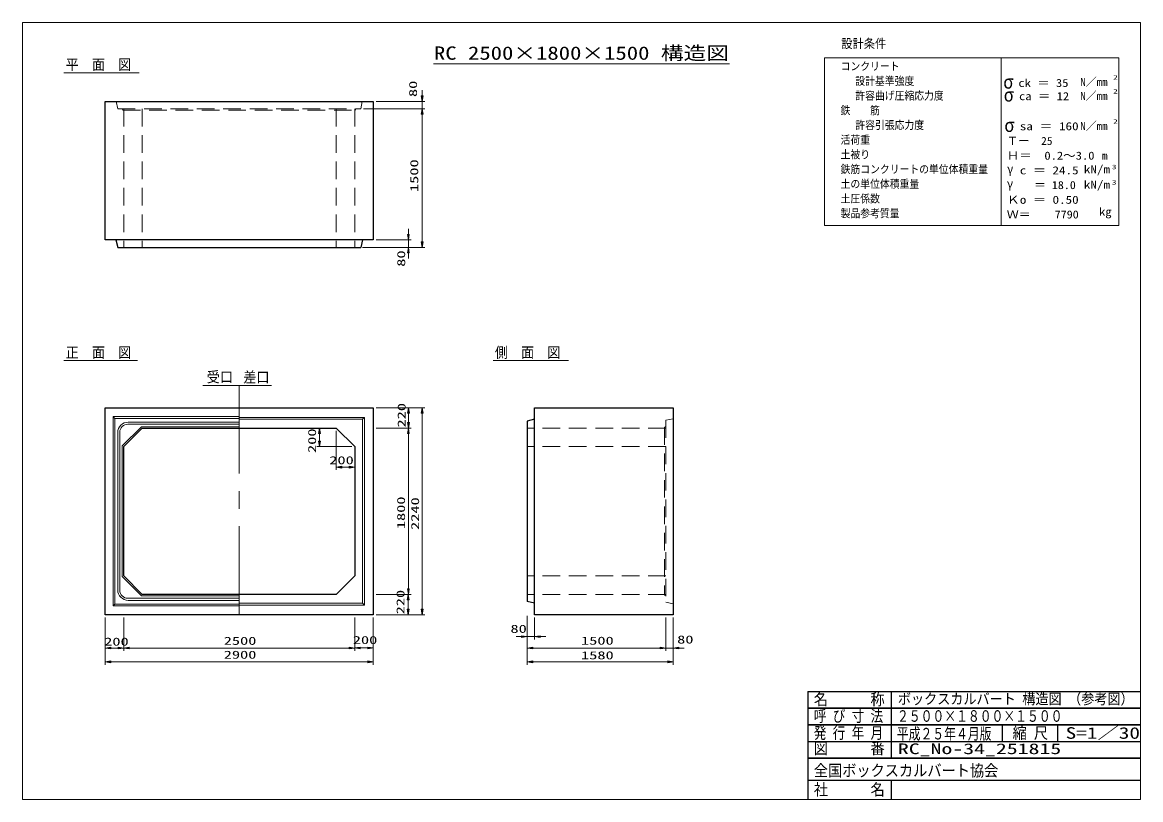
# Model space of a CAD drawing. Units: millimetres on the paper. Extents: x 8 to 412, y 8 to 289.
import ezdxf
from ezdxf.enums import TextEntityAlignment as Align

# ---------------------------------------------------------------- set-up
doc = ezdxf.new("R2010")
doc.units = ezdxf.units.MM
doc.linetypes.add('USER1', pattern=[9.525, 6.35, -3.175])
doc.linetypes.add('USER2', pattern=[50.8, 31.75, -6.35, 6.35, -6.35])
for name, color, linetype, lineweight in [('0_5', 6, 'Continuous', 13), ('BOX', 40, 'Continuous', 13), ('SUNPO', 1, 'Continuous', 13), ('TEXT', 2, 'Continuous', 25)]:
    doc.layers.add(name, color=color, linetype=linetype, lineweight=lineweight)
doc.styles.add('ＭＳ ゴシック', font='')
doc.styles.get('ＭＳ ゴシック').set_extended_font_data('MS Gothic')

msp = doc.modelspace()

# ---------------------------------------------------------------- hatches: boundary and pattern name
at = {"layer": 'SUNPO'}
for points in [[(152.214, 262.174), (152.881, 262.174), (152.548, 260.174)], [(152.214, 255.507), (152.881, 255.507), (152.548, 257.507)], [(152.214, 255.507), (152.881, 255.507), (152.548, 257.507)], [(147.214, 212.174), (147.881, 212.174), (147.548, 210.174)], [(147.214, 205.507), (147.881, 205.507), (147.548, 207.507)], [(152.214, 209.507), (152.881, 209.507), (152.548, 207.507)], [(147.256, 147.674), (147.923, 147.674), (147.59, 149.674)], [(152.214, 147.674), (152.881, 147.674), (152.548, 149.674)], [(115.148, 140.34), (115.814, 140.34), (115.481, 142.34)], [(147.214, 140.34), (147.881, 140.34), (147.548, 142.34)], [(147.256, 144.34), (147.923, 144.34), (147.59, 142.34)], [(115.148, 137.674), (115.814, 137.674), (115.481, 135.674)], [(123.548, 128.607), (123.548, 127.94), (121.548, 128.274)], [(126.214, 128.607), (126.214, 127.94), (128.214, 128.274)], [(147.172, 80.34), (147.839, 80.34), (147.505, 82.34)], [(147.214, 84.34), (147.881, 84.34), (147.548, 82.34)], [(147.172, 77.007), (147.839, 77.007), (147.505, 75.007)], [(152.214, 77.007), (152.881, 77.007), (152.548, 75.007)], [(188.414, 67.446), (188.414, 66.78), (190.414, 67.113)], [(195.081, 67.446), (195.081, 66.78), (193.081, 67.113)], [(40.214, 63.34), (40.214, 62.674), (38.214, 63.007)], [(42.881, 63.34), (42.881, 62.674), (44.881, 63.007)], [(46.881, 63.34), (46.881, 62.674), (44.881, 63.007)], [(126.214, 63.34), (126.214, 62.674), (128.214, 63.007)], [(130.214, 63.377), (130.214, 62.711), (128.214, 63.044)], [(132.881, 63.377), (132.881, 62.711), (134.881, 63.044)], [(192.414, 63.34), (192.414, 62.674), (190.414, 63.007)], [(238.414, 63.34), (238.414, 62.674), (240.414, 63.007)], [(238.414, 63.34), (238.414, 62.674), (240.414, 63.007)], [(245.081, 63.34), (245.081, 62.674), (243.081, 63.007)], [(40.214, 58.34), (40.214, 57.674), (38.214, 58.007)], [(132.881, 58.34), (132.881, 57.674), (134.881, 58.007)], [(192.414, 58.34), (192.414, 57.674), (190.414, 58.007)], [(241.081, 58.34), (241.081, 57.674), (243.081, 58.007)]]:
    msp.add_hatch(color=256, dxfattribs=at).paths.add_polyline_path(points)

# ---------------------------------------------------------------- linework, layer by layer
at = {"layer": '0_5'}
for p, q in [((411.667, 288.667), (8.333, 288.667)), ((8.333, 288.667), (8.333, 8.333)), ((411.667, 8.333), (411.667, 288.667)), ((8.333, 8.333), (411.667, 8.333))]:
    msp.add_line(p, q, dxfattribs=at)
at = {"layer": 'BOX', "color": 6, "lineweight": 25}
for p, q in [((38.214, 210.174), (38.214, 260.174)), ((38.214, 260.174), (134.881, 260.174)), ((134.881, 260.174), (134.881, 210.174)), ((134.881, 210.174), (38.214, 210.174)), ((42.048, 210.174), (42.714, 207.507)), ((131.048, 210.174), (130.381, 207.507)), ((42.714, 207.507), (130.381, 207.507)), ((38.214, 75.007), (38.214, 149.674)), ((38.214, 149.674), (134.881, 149.674)), ((134.881, 149.674), (134.881, 75.007)), ((193.081, 74.991), (193.081, 149.674)), ((193.081, 149.674), (243.081, 149.674)), ((243.081, 149.674), (243.081, 74.991)), ((193.081, 145.507), (190.414, 144.84)), ((44.881, 135.674), (51.548, 142.34)), ((51.548, 142.34), (121.548, 142.34)), ((121.548, 142.34), (128.214, 135.674)), ((190.414, 144.84), (190.414, 79.84)), ((44.881, 89.007), (44.881, 135.674)), ((128.214, 135.674), (128.214, 89.007)), ((51.548, 82.34), (44.881, 89.007)), ((128.214, 89.007), (121.548, 82.34)), ((121.548, 82.34), (51.548, 82.34)), ((193.081, 79.174), (190.414, 79.84)), ((134.881, 75.007), (38.214, 75.007)), ((243.081, 74.991), (193.081, 74.991))]:
    msp.add_line(p, q, dxfattribs=at)
at = {"layer": 'BOX', "color": 2, "linetype": 'USER1'}
for p, q in [((42.214, 260.174), (42.714, 257.507)), ((130.881, 260.174), (130.381, 257.507)), ((42.714, 257.507), (130.381, 257.507)), ((44.359, 257.507), (44.535, 257.007)), ((44.535, 257.007), (128.448, 257.007)), ((44.881, 257.507), (44.881, 207.507)), ((51.548, 257.507), (51.548, 207.507)), ((121.548, 257.507), (121.548, 207.507)), ((128.214, 257.507), (128.214, 207.507)), ((128.448, 257.007), (128.663, 257.507)), ((243.081, 145.674), (240.414, 145.174)), ((240.414, 142.34), (190.414, 142.34)), ((240.414, 142.858), (239.914, 142.66)), ((239.914, 142.66), (239.914, 82.113)), ((240.414, 145.174), (240.414, 79.507)), ((240.414, 135.674), (190.414, 135.674)), ((240.414, 89.007), (190.414, 89.007)), ((240.414, 82.34), (190.414, 82.34)), ((239.914, 82.113), (240.414, 81.937)), ((243.081, 79.007), (240.414, 79.507))]:
    msp.add_line(p, q, dxfattribs=at)
at = {"layer": 'BOX', "color": 2}
msp.add_line((73.465, 157.709), (98.214, 157.709), dxfattribs=at)
at = {"layer": 'BOX', "color": 2, "linetype": 'USER2'}
msp.add_line((86.548, 157.709), (86.548, 73.866), dxfattribs=at)
at = {"layer": 'BOX'}
for p, q in [((41.048, 146.507), (41.714, 145.84)), ((41.048, 78.174), (41.048, 146.507)), ((41.048, 146.507), (86.548, 146.507)), ((86.548, 145.84), (41.714, 145.84)), ((41.714, 145.84), (41.714, 78.84)), ((86.548, 146.174), (131.714, 146.174)), ((131.048, 145.507), (86.548, 145.507)), ((131.048, 145.507), (131.714, 146.174)), ((131.048, 79.174), (131.048, 145.507)), ((131.714, 146.174), (131.714, 78.507)), ((51.34, 142.84), (44.381, 135.881)), ((86.548, 143.74), (46.381, 143.74)), ((46.514, 144.474), (86.548, 144.474)), ((86.548, 142.84), (51.34, 142.84)), ((42.748, 83.974), (42.748, 140.707)), ((43.481, 140.84), (43.481, 83.84)), ((44.381, 135.881), (44.381, 88.8)), ((44.381, 88.8), (51.34, 81.84)), ((46.381, 80.94), (86.548, 80.94)), ((51.34, 81.84), (86.548, 81.84)), ((41.714, 78.84), (41.048, 78.174)), ((86.548, 78.174), (41.048, 78.174)), ((41.714, 78.84), (86.548, 78.84)), ((86.548, 80.207), (46.514, 80.207)), ((86.548, 79.174), (131.048, 79.174)), ((131.714, 78.507), (86.548, 78.507)), ((131.048, 79.174), (131.714, 78.507))]:
    msp.add_line(p, q, dxfattribs=at)
for centre, radius, start, end in [((46.514, 140.707), 3.767, 90, 180), ((46.381, 140.84), 2.9, 90, 180), ((46.514, 83.974), 3.767, 180, 270), ((46.381, 83.84), 2.9, 180, 270)]:
    msp.add_arc(centre, radius, start, end, dxfattribs=at)
at = {"layer": 'SUNPO'}
for p, q in [((152.548, 262.174), (152.548, 264.174)), ((135.881, 260.174), (153.548, 260.174)), ((152.548, 257.507), (152.548, 260.174)), ((131.381, 257.507), (153.548, 257.507)), ((131.381, 257.507), (153.548, 257.507)), ((152.548, 255.507), (152.548, 209.507)), ((152.548, 255.507), (152.548, 253.507)), ((147.548, 212.174), (147.548, 214.174)), ((135.881, 210.174), (148.548, 210.174)), ((147.548, 210.174), (147.548, 207.507)), ((131.048, 207.507), (153.548, 207.507)), ((131.048, 207.507), (148.548, 207.507)), ((147.548, 205.507), (147.548, 203.507)), ((135.881, 149.674), (153.548, 149.674)), ((135.881, 149.674), (148.59, 149.674)), ((147.59, 147.674), (147.59, 144.34)), ((152.548, 147.674), (152.548, 77.007)), ((120.548, 142.34), (114.481, 142.34)), ((121.548, 141.34), (121.548, 127.274)), ((135.881, 142.34), (148.548, 142.34)), ((135.881, 142.34), (148.59, 142.34)), ((115.481, 140.34), (115.481, 137.674)), ((147.548, 140.34), (147.548, 84.34)), ((127.214, 135.674), (114.481, 135.674)), ((128.214, 134.674), (128.214, 127.274)), ((126.214, 128.274), (123.548, 128.274)), ((135.881, 82.34), (148.505, 82.34)), ((135.881, 82.34), (148.548, 82.34)), ((147.505, 80.34), (147.505, 77.007)), ((38.214, 74.007), (38.214, 62.007)), ((38.214, 74.007), (38.214, 57.007)), ((44.881, 74.007), (44.881, 62.007)), ((44.881, 74.007), (44.881, 62.007)), ((128.214, 74.007), (128.214, 62.007)), ((128.214, 74.007), (128.214, 62.044)), ((134.881, 74.007), (134.881, 62.044)), ((134.881, 74.007), (134.881, 57.007)), ((135.881, 75.007), (153.548, 75.007)), ((135.881, 75.007), (148.505, 75.007)), ((190.414, 74.658), (190.414, 57.007)), ((190.414, 74.658), (190.414, 62.007)), ((190.414, 74.658), (190.414, 66.113)), ((193.081, 73.991), (193.081, 66.113)), ((240.414, 73.991), (240.414, 62.007)), ((240.414, 73.991), (240.414, 62.007)), ((243.081, 73.991), (243.081, 57.007)), ((243.081, 73.991), (243.081, 62.007)), ((188.414, 67.113), (186.414, 67.113)), ((190.414, 67.113), (193.081, 67.113)), ((195.081, 67.113), (197.081, 67.113)), ((42.881, 63.007), (40.214, 63.007)), ((126.214, 63.007), (46.881, 63.007)), ((132.881, 63.044), (130.214, 63.044)), ((192.414, 63.007), (238.414, 63.007)), ((238.414, 63.007), (236.414, 63.007)), ((240.414, 63.007), (243.081, 63.007)), ((245.081, 63.007), (247.081, 63.007)), ((132.881, 58.007), (40.214, 58.007)), ((192.414, 58.007), (241.081, 58.007))]:
    msp.add_line(p, q, dxfattribs=at)
for points in [[(152.214, 262.174), (152.881, 262.174), (152.548, 260.174)], [(152.214, 255.507), (152.881, 255.507), (152.548, 257.507)], [(152.214, 255.507), (152.881, 255.507), (152.548, 257.507)], [(147.214, 212.174), (147.881, 212.174), (147.548, 210.174)], [(147.214, 205.507), (147.881, 205.507), (147.548, 207.507)], [(152.214, 209.507), (152.881, 209.507), (152.548, 207.507)], [(147.256, 147.674), (147.923, 147.674), (147.59, 149.674)], [(152.214, 147.674), (152.881, 147.674), (152.548, 149.674)], [(115.148, 140.34), (115.814, 140.34), (115.481, 142.34)], [(147.214, 140.34), (147.881, 140.34), (147.548, 142.34)], [(147.256, 144.34), (147.923, 144.34), (147.59, 142.34)], [(115.148, 137.674), (115.814, 137.674), (115.481, 135.674)], [(123.548, 128.607), (123.548, 127.94), (121.548, 128.274)], [(126.214, 128.607), (126.214, 127.94), (128.214, 128.274)], [(147.172, 80.34), (147.839, 80.34), (147.505, 82.34)], [(147.214, 84.34), (147.881, 84.34), (147.548, 82.34)], [(147.172, 77.007), (147.839, 77.007), (147.505, 75.007)], [(152.214, 77.007), (152.881, 77.007), (152.548, 75.007)], [(188.414, 67.446), (188.414, 66.78), (190.414, 67.113)], [(195.081, 67.446), (195.081, 66.78), (193.081, 67.113)], [(40.214, 63.34), (40.214, 62.674), (38.214, 63.007)], [(42.881, 63.34), (42.881, 62.674), (44.881, 63.007)], [(46.881, 63.34), (46.881, 62.674), (44.881, 63.007)], [(126.214, 63.34), (126.214, 62.674), (128.214, 63.007)], [(130.214, 63.377), (130.214, 62.711), (128.214, 63.044)], [(132.881, 63.377), (132.881, 62.711), (134.881, 63.044)], [(192.414, 63.34), (192.414, 62.674), (190.414, 63.007)], [(238.414, 63.34), (238.414, 62.674), (240.414, 63.007)], [(238.414, 63.34), (238.414, 62.674), (240.414, 63.007)], [(245.081, 63.34), (245.081, 62.674), (243.081, 63.007)], [(40.214, 58.34), (40.214, 57.674), (38.214, 58.007)], [(132.881, 58.34), (132.881, 57.674), (134.881, 58.007)], [(192.414, 58.34), (192.414, 57.674), (190.414, 58.007)], [(241.081, 58.34), (241.081, 57.674), (243.081, 58.007)]]:
    msp.add_lwpolyline(points, close=True, dxfattribs=at)
at = {"layer": 'TEXT', "color": 6, "lineweight": 13}
for p, q in [((297.686, 275.922), (361.347, 275.922)), ((297.686, 215.439), (297.686, 275.922)), ((361.347, 215.439), (361.347, 275.922)), ((361.347, 275.922), (361.347, 215.439)), ((361.347, 275.922), (403.787, 275.922)), ((403.787, 275.922), (403.787, 215.439)), ((361.347, 215.439), (297.686, 215.439)), ((403.787, 215.439), (361.347, 215.439))]:
    msp.add_line(p, q, dxfattribs=at)
at = {"layer": 'TEXT', "color": 3, "lineweight": 13}
for p, q in [((23.334, 270.507), (50.513, 270.507)), ((156.667, 273.667), (263.333, 273.667)), ((23.334, 166.674), (49.901, 166.674)), ((178.141, 166.674), (205.328, 166.674))]:
    msp.add_line(p, q, dxfattribs=at)
at = {"layer": 'TEXT', "color": 3}
for p, q in [((291.667, 47.333), (411.667, 47.333)), ((291.667, 47.333), (291.667, 8.333)), ((321.667, 47.333), (321.667, 23.333)), ((291.667, 41.333), (411.667, 41.333)), ((411.667, 41.333), (291.667, 41.333)), ((291.667, 35.333), (411.667, 35.333)), ((411.667, 35.333), (291.667, 35.333)), ((361.667, 35.333), (361.667, 29.333)), ((381.667, 35.333), (381.667, 29.333)), ((291.667, 29.333), (411.667, 29.333)), ((291.667, 23.333), (411.667, 23.333)), ((411.667, 23.333), (291.667, 23.333)), ((291.667, 15.333), (411.667, 15.333)), ((321.667, 15.333), (321.667, 8.333))]:
    msp.add_line(p, q, dxfattribs=at)

# ---------------------------------------------------------------- texts
at = {"layer": 'SUNPO', "color": 2, "style": 'ＭＳ ゴシック', "width": 1.5}
for s, p in [('80', (151.548, 261.732)), ('1500', (151.976, 227.491)), ('80', (147.266, 200.532)), ('220', (147.425, 142.554)), ('200', (115.133, 133.368)), ('1800', (147.222, 105.886)), ('2240', (152.3, 105.601)), ('220', (147.019, 75.158))]:
    msp.add_text(s, height=2.886, rotation=90, dxfattribs=at).set_placement(p, align=Align.BOTTOM_LEFT)
for s, p in [('200', (119.034, 128.429)), ('80', (184.379, 67.622)), ('200', (37.85, 63.014)), ('2500', (80.964, 63.301)), ('200', (127.509, 63.587)), ('1500', (209.838, 63.359)), ('80', (244.504, 63.765)), ('2900', (80.964, 58.291)), ('1580', (209.838, 58.081))]:
    msp.add_text(s, height=2.886, dxfattribs=at).set_placement(p, align=Align.BOTTOM_LEFT)
at = {"layer": 'TEXT', "style": 'ＭＳ ゴシック'}
for s, height, width, p in [('設計条件', 3.299, 0.9, (303.718, 278.381)), ('平\u3000面\u3000図', 3.848, 0.9, (23.959, 270.392)), ('コンクリート', 2.886, 0.9, (303.455, 270.526)), ('設計基準強度', 2.886, 0.9, (308.761, 265.221)), ('σ', 4.948, 0.9, (362.124, 263.285)), ('  ck ＝ 35', 2.886, 1.15, (363.051, 264.507)), ('2', 1.649, 1.5, (401.745, 267.504)), ('許容曲げ圧縮応力度', 2.886, 0.9, (308.761, 259.916)), ('σ', 4.948, 0.9, (362.277, 258.615)), ('  ca ＝ 12', 2.886, 1.15, (363.297, 259.737)), ('2', 1.649, 1.5, (401.745, 262.485)), ('鉄\u3000\u3000筋', 2.886, 0.9, (303.455, 254.611)), ('許容引張応力度', 2.886, 0.9, (308.761, 249.306)), ('σ', 4.948, 0.9, (362.507, 247.667)), ('  sa ＝ 160', 2.886, 1.2, (363.373, 248.897)), ('2', 1.649, 1.5, (401.745, 251.589)), ('活荷重', 2.886, 0.9, (303.455, 244.001)), ('Ｔー\u300025', 2.886, 1.05, (363.373, 243.592)), ('土被り', 2.886, 0.9, (303.455, 238.696)), ('Ｈ＝\u30000.2～3.0', 2.886, 1.15, (363.373, 238.287)), ('鉄筋コンクリートの単位体積重量', 2.886, 0.9, (303.455, 233.391)), ('γ', 3.299, 0.9, (363.508, 233.183)), ('  c ＝ 24.5', 2.886, 1.2, (363.373, 232.982)), ('kN/m', 2.886, 1.2, (391.181, 233.362)), ('3', 1.649, 1.5, (401.281, 235.19)), ('土の単位体積重量', 2.886, 0.9, (303.455, 228.086)), ('γ', 3.299, 0.9, (363.443, 227.87)), ('  \u3000 ＝ 18.0', 2.886, 1.1, (362.35, 227.677)), ('kN/m', 2.886, 1.2, (391.181, 227.812)), ('3', 1.649, 1.5, (401.281, 229.64)), ('土圧係数', 2.886, 0.9, (303.455, 222.781)), ('Ｋo ＝ 0.50', 2.886, 1.2, (363.373, 222.372)), ('   kg', 2.886, 1.15, (389.899, 218.067)), ('製品参考質量', 2.886, 0.9, (303.455, 217.475)), ('Ｗ＝\u3000\u30007790', 2.886, 1.1, (363.373, 217.067)), ('正\u3000面\u3000図', 3.848, 0.9, (23.959, 166.558)), ('側\u3000面\u3000図', 3.848, 0.9, (178.766, 166.558)), ('受口', 3.848, 0.9, (74.841, 157.693)), ('差口', 3.848, 0.9, (88.016, 157.643)), ('名      称', 4.169, 0.9, (293.792, 41.156)), ('ボックスカルバート 構造図 （参考図）', 3.848, 0.9, (324.125, 41.593)), ('呼 び 寸 法', 4.169, 0.8, (293.792, 35.156)), ('２５００×１８００×１５００', 4.169, 0.75, (323.792, 35.156)), ('発 行 年 月', 4.169, 0.8, (293.792, 29.06)), ('平成２５年４月版', 4.169, 0.75, (323.739, 28.78)), ('縮 尺', 4.169, 0.9, (365.492, 29.034)), ('S=1／30', 4.169, 1.35, (384.617, 29.034)), ('図      番', 4.169, 0.9, (293.792, 23.505)), ('RC_No-34_251815', 3.848, 1.5, (324.125, 23.593)), ('全国ボックスカルバート協会', 4.169, 0.9, (293.792, 15.51)), ('社\u3000\u3000\u3000名', 4.169, 0.9, (293.792, 8.656))]:
    msp.add_text(s, height=height, dxfattribs=dict(at, width=width)).set_placement(p, align=Align.BOTTOM_LEFT)
at = {"layer": 'TEXT', "style": 'ＭＳ ゴシック', "width": 1.25}
msp.add_text('RC 2500×1800×1500 構造図', height=4.811, dxfattribs=at).set_placement((210, 273.741), align=Align.BOTTOM_CENTER)
at = {"layer": 'TEXT', "style": 'ＭＳ ゴシック'}
for s, p in [('N／mm', (389.899, 264.878)), ('N／mm', (389.899, 259.86)), ('N／mm', (389.899, 248.963)), ('    m', (389.899, 238.287))]:
    msp.add_text(s, height=2.886, dxfattribs=at).set_placement(p, align=Align.BOTTOM_LEFT)

doc.saveas('drawing.dxf')
